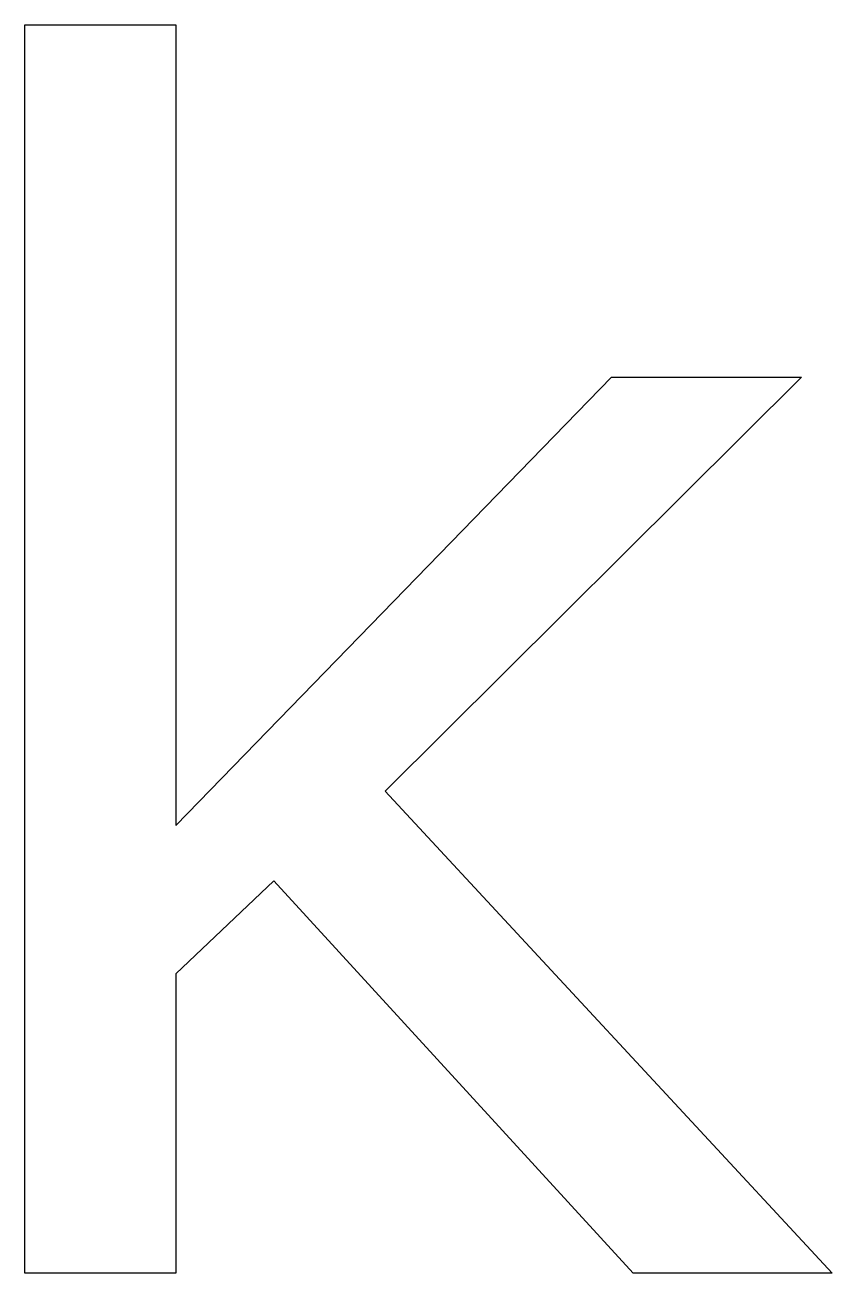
# Model space of a CAD drawing. Header units: metres. Extents: x -63 to 61, y 1 to 193.
import ezdxf

# ---------------------------------------------------------------- set-up
doc = ezdxf.new("R2010")
doc.units = ezdxf.units.M

msp = doc.modelspace()

# ---------------------------------------------------------------- linework, layer by layer
at = {"layer": 'COMPONENT0'}
for p, q in [((-62.77, 0.56), (-62.77, 192.51)), ((-62.77, 192.51), (-39.58, 192.51)), ((-39.58, 192.51), (-39.58, 69.4)), ((-39.58, 69.4), (27.4, 138.36)), ((56.64, 138.36), (-7.39, 74.7)), ((27.4, 138.36), (56.64, 138.36)), ((-7.39, 74.7), (61.33, 0.56)), ((-24.53, 60.89), (-39.58, 46.58)), ((30.73, 0.56), (-24.53, 60.89)), ((-39.58, 46.58), (-39.58, 0.56)), ((-39.58, 0.56), (-62.77, 0.56)), ((61.33, 0.56), (30.73, 0.56))]:
    msp.add_line(p, q, dxfattribs=at)

doc.saveas('drawing.dxf')
